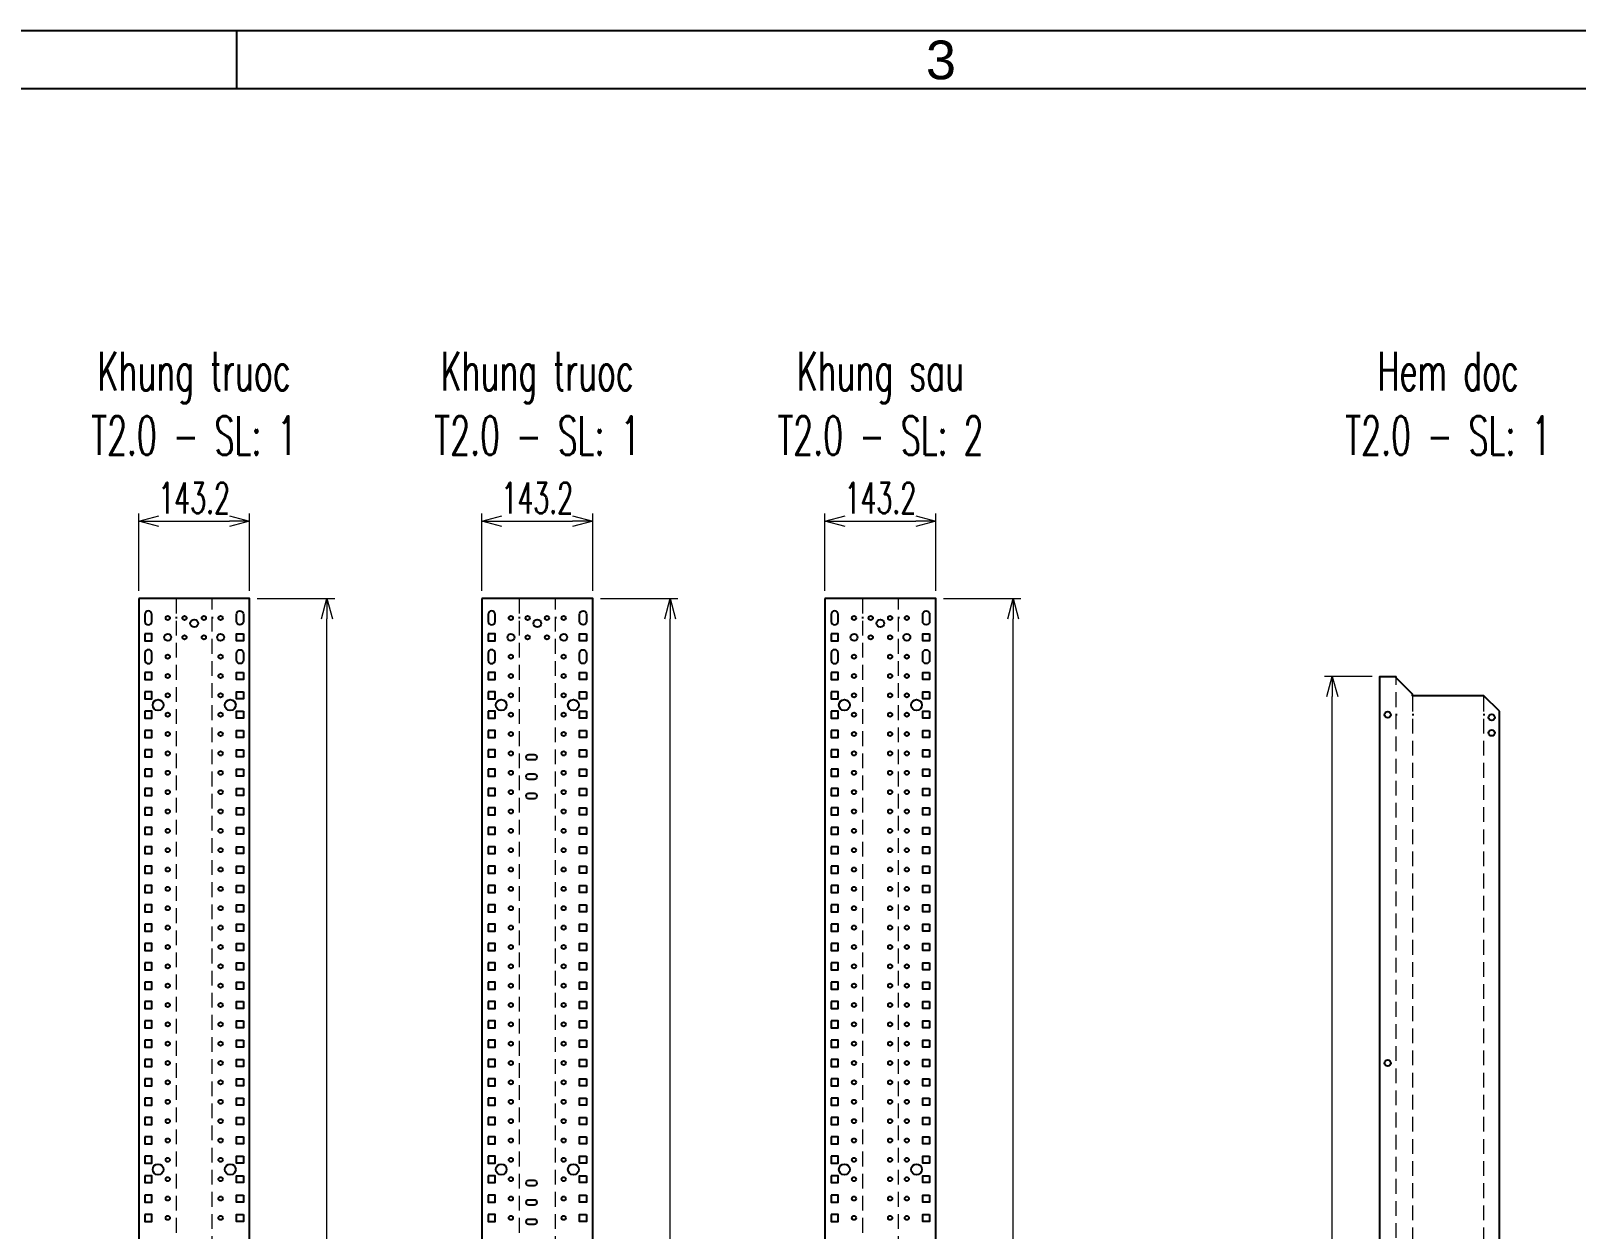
# Model space of a CAD drawing. Header units: millimetres. Extents: x 173893 to 258446, y -176540 to -123824.
# Drawn here: x 211742 to 213738, y -139881 to -138333 of the extents above; entities that cross this region are included whole.
import ezdxf
from ezdxf.enums import TextEntityAlignment as Align

# ---------------------------------------------------------------- set-up
doc = ezdxf.new("R2010")
doc.units = ezdxf.units.MM
doc.header["$LTSCALE"] = 3
doc.linetypes.add('HIDDEN', pattern=[9.525, 6.35, -3.175])
doc.layers.add('@.0.DM. NÉT CHÍNH', color=7, linetype='Continuous', lineweight=25)
doc.layers.add('@.DM. NÉT ĐỨT', color=8, linetype='HIDDEN', lineweight=9)
doc.layers.add('@.DM. KÍCH THƯỚC', color=8, linetype='Continuous', transparency=0.2)
for name, color, linetype in [('@.DM. NÉT CHÍNH', 7, 'Continuous'), ('@.DM. NÉT ĐỤC', 2, 'Continuous'), ('@.TEXT', 7, 'Continuous'), ('@.VISIBLE', 7, 'Continuous')]:
    doc.layers.add(name, color=color, linetype=linetype)
doc.styles.add('Ann_w01', font='romans.shx', dxfattribs={"width": 0.6, "bigfont": 'chineset.shx'})
doc.styles.add('Arial', font='arial.ttf')
doc.dimstyles.new('Dim 01_SC20', dxfattribs={"dimscale": 20, "dimtxt": 2, "dimasz": 1.3, "dimexe": 0.5, "dimexo": 0.5, "dimgap": 0.5, "dimtad": 1, "dimdec": 1, "dimzin": 12, "dimdsep": 46, "dimtxsty": 'Ann_w01', "dimblk": 'OPEN30', "dimcen": 1.5, "dimclrd": 6, "dimclre": 6, "dimclrt": 3, "dimadec": 1, "dimazin": 3, "dimtm": 1e-09, "dimtfac": 1, "dimtdec": 1, "dimtix": 1, "dimtmove": 0, "dimatfit": 3, "dimldrblk": 'OPEN30', "dimfxl": 1, "dimtolj": 1, "dimlwd": 0, "dimlwe": 0, "dimarcsym": 0})

# ---------------------------------------------------------------- blocks, each defined once
blk = doc.blocks.new('_Open30')
at = {"color": 0, "linetype": 'ByBlock', "lineweight": -2}
for p, q in [((-1, 0.268), (0, 0)), ((0, 0), (-1, -0.268)), ((0, 0), (-1, 0))]:
    blk.add_line(p, q, dxfattribs=at)
blk = doc.blocks.new('*D344')
at = {"layer": '@.DM. KÍCH THƯỚC', "color": 6, "lineweight": 0, "transparency": 16777216}
for p, q in [((212477.9, -139066.4), (212577.9, -139066.4)), ((212567.9, -141140.4), (212567.9, -139092.4)), ((212477.9, -141166.4), (212577.9, -141166.4))]:
    blk.add_line(p, q, dxfattribs=at)
at = {"layer": 'Defpoints', "color": 0, "transparency": 16777216}
for p in [(212467.9, -139066.4), (212567.9, -139066.4), (212467.9, -141166.4)]:
    blk.add_point(p, dxfattribs=at)
at = {"layer": '@.DM. KÍCH THƯỚC', "color": 6, "lineweight": 0, "transparency": 16777216, "xscale": 26, "yscale": 26, "zscale": 26}
for p, rotation in [((212567.9, -139066.4), 90), ((212567.9, -141166.4), 270)]:
    blk.add_blockref('_Open30', p, dxfattribs=dict(at, rotation=rotation))
at = {"layer": '@.DM. KÍCH THƯỚC', "color": 3, "transparency": 16777216, "insert": (212537.9, -140116.4), "char_height": 40, "attachment_point": 5, "rotation": 90, "style": 'Ann_w01'}
blk.add_mtext('\\A1;2100', dxfattribs=at)
blk = doc.blocks.new('*D345')
at = {"layer": '@.DM. KÍCH THƯỚC', "color": 6, "lineweight": 0, "transparency": 16777216}
for p, q in [((212324.7, -139056.4), (212324.7, -138956.4)), ((212350.7, -138966.4), (212441.9, -138966.4)), ((212467.9, -139056.4), (212467.9, -138956.4))]:
    blk.add_line(p, q, dxfattribs=at)
at = {"layer": 'Defpoints', "color": 0, "transparency": 16777216}
for p in [(212467.9, -138966.4), (212324.7, -139066.4), (212467.9, -139066.4)]:
    blk.add_point(p, dxfattribs=at)
at = {"layer": '@.DM. KÍCH THƯỚC', "color": 6, "lineweight": 0, "transparency": 16777216, "xscale": 26, "yscale": 26, "zscale": 26, "rotation": 180}
blk.add_blockref('_Open30', (212324.7, -138966.4), dxfattribs=at)
at = {"layer": '@.DM. KÍCH THƯỚC', "color": 6, "lineweight": 0, "transparency": 16777216, "xscale": 26, "yscale": 26, "zscale": 26}
blk.add_blockref('_Open30', (212467.9, -138966.4), dxfattribs=at)
at = {"layer": '@.DM. KÍCH THƯỚC', "color": 3, "transparency": 16777216, "insert": (212396.3, -138936.4), "char_height": 40, "attachment_point": 5, "style": 'Ann_w01'}
blk.add_mtext('\\A1;143.2', dxfattribs=at)
blk = doc.blocks.new('*D348')
at = {"layer": '@.DM. KÍCH THƯỚC', "color": 6, "lineweight": 0, "transparency": 16777216}
for p, q in [((212034.7, -139066.4), (212134.7, -139066.4)), ((212124.7, -141140.4), (212124.7, -139092.4)), ((212034.7, -141166.4), (212134.7, -141166.4))]:
    blk.add_line(p, q, dxfattribs=at)
at = {"layer": 'Defpoints', "color": 0, "transparency": 16777216}
for p in [(212024.7, -139066.4), (212124.7, -139066.4), (212024.7, -141166.4)]:
    blk.add_point(p, dxfattribs=at)
at = {"layer": '@.DM. KÍCH THƯỚC', "color": 6, "lineweight": 0, "transparency": 16777216, "xscale": 26, "yscale": 26, "zscale": 26}
for p, rotation in [((212124.7, -139066.4), 90), ((212124.7, -141166.4), 270)]:
    blk.add_blockref('_Open30', p, dxfattribs=dict(at, rotation=rotation))
at = {"layer": '@.DM. KÍCH THƯỚC', "color": 3, "transparency": 16777216, "insert": (212094.7, -140116.4), "char_height": 40, "attachment_point": 5, "rotation": 90, "style": 'Ann_w01'}
blk.add_mtext('\\A1;2100', dxfattribs=at)
blk = doc.blocks.new('*D349')
at = {"layer": '@.DM. KÍCH THƯỚC', "color": 6, "lineweight": 0, "transparency": 16777216}
for p, q in [((211881.5, -139056.4), (211881.5, -138956.4)), ((211907.5, -138966.4), (211998.7, -138966.4)), ((212024.7, -139056.4), (212024.7, -138956.4))]:
    blk.add_line(p, q, dxfattribs=at)
at = {"layer": 'Defpoints', "color": 0, "transparency": 16777216}
for p in [(212024.7, -138966.4), (211881.5, -139066.4), (212024.7, -139066.4)]:
    blk.add_point(p, dxfattribs=at)
at = {"layer": '@.DM. KÍCH THƯỚC', "color": 6, "lineweight": 0, "transparency": 16777216, "xscale": 26, "yscale": 26, "zscale": 26, "rotation": 180}
blk.add_blockref('_Open30', (211881.5, -138966.4), dxfattribs=at)
at = {"layer": '@.DM. KÍCH THƯỚC', "color": 6, "lineweight": 0, "transparency": 16777216, "xscale": 26, "yscale": 26, "zscale": 26}
blk.add_blockref('_Open30', (212024.7, -138966.4), dxfattribs=at)
at = {"layer": '@.DM. KÍCH THƯỚC', "color": 3, "transparency": 16777216, "insert": (211953.1, -138936.4), "char_height": 40, "attachment_point": 5, "style": 'Ann_w01'}
blk.add_mtext('\\A1;143.2', dxfattribs=at)
blk = doc.blocks.new('*D352')
at = {"layer": '@.DM. KÍCH THƯỚC', "color": 6, "lineweight": 0, "transparency": 16777216}
for p, q in [((212767.9, -139056.4), (212767.9, -138956.4)), ((212793.9, -138966.4), (212885.1, -138966.4)), ((212911.1, -139056.4), (212911.1, -138956.4))]:
    blk.add_line(p, q, dxfattribs=at)
at = {"layer": 'Defpoints', "color": 0, "transparency": 16777216}
for p in [(212911.1, -138966.4), (212767.9, -139066.4), (212911.1, -139066.4)]:
    blk.add_point(p, dxfattribs=at)
at = {"layer": '@.DM. KÍCH THƯỚC', "color": 6, "lineweight": 0, "transparency": 16777216, "xscale": 26, "yscale": 26, "zscale": 26, "rotation": 180}
blk.add_blockref('_Open30', (212767.9, -138966.4), dxfattribs=at)
at = {"layer": '@.DM. KÍCH THƯỚC', "color": 6, "lineweight": 0, "transparency": 16777216, "xscale": 26, "yscale": 26, "zscale": 26}
blk.add_blockref('_Open30', (212911.1, -138966.4), dxfattribs=at)
at = {"layer": '@.DM. KÍCH THƯỚC', "color": 3, "transparency": 16777216, "insert": (212839.5, -138936.4), "char_height": 40, "attachment_point": 5, "style": 'Ann_w01'}
blk.add_mtext('\\A1;143.2', dxfattribs=at)
blk = doc.blocks.new('*D355')
at = {"layer": '@.DM. KÍCH THƯỚC', "color": 6, "lineweight": 0, "transparency": 16777216}
for p, q in [((212921.1, -139066.4), (213021.1, -139066.4)), ((213011.1, -141140.4), (213011.1, -139092.4)), ((212921.1, -141166.4), (213021.1, -141166.4))]:
    blk.add_line(p, q, dxfattribs=at)
at = {"layer": 'Defpoints', "color": 0, "transparency": 16777216}
for p in [(212911.1, -139066.4), (213011.1, -139066.4), (212911.1, -141166.4)]:
    blk.add_point(p, dxfattribs=at)
at = {"layer": '@.DM. KÍCH THƯỚC', "color": 6, "lineweight": 0, "transparency": 16777216, "xscale": 26, "yscale": 26, "zscale": 26}
for p, rotation in [((213011.1, -139066.4), 90), ((213011.1, -141166.4), 270)]:
    blk.add_blockref('_Open30', p, dxfattribs=dict(at, rotation=rotation))
at = {"layer": '@.DM. KÍCH THƯỚC', "color": 3, "transparency": 16777216, "insert": (212981.1, -140116.4), "char_height": 40, "attachment_point": 5, "rotation": 90, "style": 'Ann_w01'}
blk.add_mtext('\\A1;2100', dxfattribs=at)
blk = doc.blocks.new('*D365')
at = {"layer": '@.DM. KÍCH THƯỚC', "color": 6, "lineweight": 0, "transparency": 16777216}
for p, q in [((213474.8, -139166.9), (213413.2, -139166.9)), ((213423.2, -141039.9), (213423.2, -139192.9)), ((213474.8, -141065.9), (213413.2, -141065.9))]:
    blk.add_line(p, q, dxfattribs=at)
at = {"layer": 'Defpoints', "color": 0, "transparency": 16777216}
for p in [(213423.2, -139166.9), (213484.8, -139166.9), (213484.8, -141065.9)]:
    blk.add_point(p, dxfattribs=at)
at = {"layer": '@.DM. KÍCH THƯỚC', "color": 6, "lineweight": 0, "transparency": 16777216, "xscale": 26, "yscale": 26, "zscale": 26}
for p, rotation in [((213423.2, -139166.9), 90), ((213423.2, -141065.9), 270)]:
    blk.add_blockref('_Open30', p, dxfattribs=dict(at, rotation=rotation))
at = {"layer": '@.DM. KÍCH THƯỚC', "color": 3, "transparency": 16777216, "insert": (213393.2, -140116.4), "char_height": 40, "attachment_point": 5, "rotation": 90, "style": 'Ann_w01'}
blk.add_mtext('\\A1;1899', dxfattribs=at)
blk = doc.blocks.new('KHUNG BAN VE (Made by Tung)')
at = {"layer": '@.VISIBLE', "color": 8}
blk.add_line((148.5, 207), (148.5, 210), dxfattribs=at)
for points in [[(0, 0), (297, 0), (297, 210), (0, 210)], [(3, 3), (294, 3), (294, 207), (3, 207)]]:
    blk.add_lwpolyline(points, close=True, dxfattribs=at)
at = {"layer": '@.TEXT', "color": 1, "style": 'Arial'}
blk.add_text('3', height=2, dxfattribs=at).set_placement((184.875, 208.5), align=Align.MIDDLE_CENTER)
for tag, height, p in [('DESIGNER_NAME', 2, (38, 15.5)), ('PROJECT_CODE', 2, (258.5, 15.5)), ('SCALE', 2, (289, 15.5)), ('APPROVED_NAME', 2, (38, 10.5)), ('CUSTOMER_NAME', 2, (258.5, 10.5)), ('PAGE', 2, (289, 10.5)), ('DRAWING_NAME', 4, (173, 8)), ('TOTAL', 2, (289, 5.5))]:
    blk.add_attdef(tag, text='', height=height, dxfattribs=at).set_placement(p, align=Align.MIDDLE_CENTER)

msp = doc.modelspace()

# ---------------------------------------------------------------- linework, layer by layer
at = {"layer": '@.DM. NÉT CHÍNH', "color": 1}
for p, q in [((211929.84, -139090.12), (211929.84, -139092.12)), ((211976.44, -139090.12), (211976.44, -139092.12)), ((212373.04, -139090.12), (212373.04, -139092.12)), ((212419.64, -139090.12), (212419.64, -139092.12)), ((212816.24, -139090.12), (212816.24, -139092.12)), ((212862.84, -139090.12), (212862.84, -139092.12)), ((213505.59, -139215.38), (213505.59, -139217.38)), ((213527.19, -139215.38), (213527.19, -139217.38)), ((213618.79, -139215.38), (213618.79, -139217.38))]:
    msp.add_line(p, q, dxfattribs=at)
at = {"layer": '@.DM. NÉT CHÍNH'}
for points in [[(211881.54, -139066.4), (211881.54, -141166.4), (212024.74, -141166.4), (212024.74, -139066.4)], [(212324.74, -139066.4), (212324.74, -141166.4), (212467.94, -141166.4), (212467.94, -139066.4)], [(212767.94, -139066.4), (212767.94, -141166.4), (212911.14, -141166.4), (212911.14, -139066.4)]]:
    msp.add_lwpolyline(points, close=True, dxfattribs=at)
at = {"layer": '@.DM. NÉT CHÍNH', "color": 2}
for points in [[(211898.54, -139095.9), (211898.54, -139086.9, 1), (211889.54, -139086.9), (211889.54, -139095.9, 1)], [(212007.74, -139095.9), (212007.74, -139086.9, -1), (212016.74, -139086.9), (212016.74, -139095.9, -1)], [(212341.74, -139095.9), (212341.74, -139086.9, 1), (212332.74, -139086.9), (212332.74, -139095.9, 1)], [(212450.94, -139095.9), (212450.94, -139086.9, -1), (212459.94, -139086.9), (212459.94, -139095.9, -1)], [(212784.94, -139095.9), (212784.94, -139086.9, 1), (212775.94, -139086.9), (212775.94, -139095.9, 1)], [(212894.14, -139095.9), (212894.14, -139086.9, -1), (212903.14, -139086.9), (212903.14, -139095.9, -1)], [(211898.54, -139145.9), (211898.54, -139136.9, 1), (211889.54, -139136.9), (211889.54, -139145.9, 1)], [(212007.74, -139145.9), (212007.74, -139136.9, -1), (212016.74, -139136.9), (212016.74, -139145.9, -1)], [(212341.74, -139145.9), (212341.74, -139136.9, 1), (212332.74, -139136.9), (212332.74, -139145.9, 1)], [(212450.94, -139145.9), (212450.94, -139136.9, -1), (212459.94, -139136.9), (212459.94, -139145.9, -1)], [(212784.94, -139145.9), (212784.94, -139136.9, 1), (212775.94, -139136.9), (212775.94, -139145.9, 1)], [(212894.14, -139145.9), (212894.14, -139136.9, -1), (212903.14, -139136.9), (212903.14, -139145.9, -1)]]:
    msp.add_lwpolyline(points, format="xyb", close=True, dxfattribs=at)
for points in [[(211889.54, -139111.9), (211889.54, -139120.9), (211898.54, -139120.9), (211898.54, -139111.9)], [(212016.74, -139111.9), (212016.74, -139120.9), (212007.74, -139120.9), (212007.74, -139111.9)], [(212332.74, -139111.9), (212332.74, -139120.9), (212341.74, -139120.9), (212341.74, -139111.9)], [(212459.94, -139111.9), (212459.94, -139120.9), (212450.94, -139120.9), (212450.94, -139111.9)], [(212775.94, -139111.9), (212775.94, -139120.9), (212784.94, -139120.9), (212784.94, -139111.9)], [(212903.14, -139111.9), (212903.14, -139120.9), (212894.14, -139120.9), (212894.14, -139111.9)], [(211889.54, -139161.9), (211889.54, -139170.9), (211898.54, -139170.9), (211898.54, -139161.9)], [(212016.74, -139161.9), (212016.74, -139170.9), (212007.74, -139170.9), (212007.74, -139161.9)], [(212332.74, -139161.9), (212332.74, -139170.9), (212341.74, -139170.9), (212341.74, -139161.9)], [(212459.94, -139161.9), (212459.94, -139170.9), (212450.94, -139170.9), (212450.94, -139161.9)], [(212775.94, -139161.9), (212775.94, -139170.9), (212784.94, -139170.9), (212784.94, -139161.9)], [(212903.14, -139161.9), (212903.14, -139170.9), (212894.14, -139170.9), (212894.14, -139161.9)], [(211889.54, -139186.9), (211889.54, -139195.9), (211898.54, -139195.9), (211898.54, -139186.9)], [(212016.74, -139186.9), (212016.74, -139195.9), (212007.74, -139195.9), (212007.74, -139186.9)], [(212332.74, -139186.9), (212332.74, -139195.9), (212341.74, -139195.9), (212341.74, -139186.9)], [(212459.94, -139186.9), (212459.94, -139195.9), (212450.94, -139195.9), (212450.94, -139186.9)], [(212775.94, -139186.9), (212775.94, -139195.9), (212784.94, -139195.9), (212784.94, -139186.9)], [(212903.14, -139186.9), (212903.14, -139195.9), (212894.14, -139195.9), (212894.14, -139186.9)], [(211889.54, -139211.9), (211889.54, -139220.9), (211898.54, -139220.9), (211898.54, -139211.9)], [(212016.74, -139211.9), (212016.74, -139220.9), (212007.74, -139220.9), (212007.74, -139211.9)], [(212332.74, -139211.9), (212332.74, -139220.9), (212341.74, -139220.9), (212341.74, -139211.9)], [(212459.94, -139211.9), (212459.94, -139220.9), (212450.94, -139220.9), (212450.94, -139211.9)], [(212775.94, -139211.9), (212775.94, -139220.9), (212784.94, -139220.9), (212784.94, -139211.9)], [(212903.14, -139211.9), (212903.14, -139220.9), (212894.14, -139220.9), (212894.14, -139211.9)], [(211889.54, -139236.9), (211889.54, -139245.9), (211898.54, -139245.9), (211898.54, -139236.9)], [(212016.74, -139236.9), (212016.74, -139245.9), (212007.74, -139245.9), (212007.74, -139236.9)], [(212332.74, -139236.9), (212332.74, -139245.9), (212341.74, -139245.9), (212341.74, -139236.9)], [(212459.94, -139236.9), (212459.94, -139245.9), (212450.94, -139245.9), (212450.94, -139236.9)], [(212775.94, -139236.9), (212775.94, -139245.9), (212784.94, -139245.9), (212784.94, -139236.9)], [(212903.14, -139236.9), (212903.14, -139245.9), (212894.14, -139245.9), (212894.14, -139236.9)], [(211889.54, -139261.9), (211889.54, -139270.9), (211898.54, -139270.9), (211898.54, -139261.9)], [(212016.74, -139261.9), (212016.74, -139270.9), (212007.74, -139270.9), (212007.74, -139261.9)], [(212332.74, -139261.9), (212332.74, -139270.9), (212341.74, -139270.9), (212341.74, -139261.9)], [(212459.94, -139261.9), (212459.94, -139270.9), (212450.94, -139270.9), (212450.94, -139261.9)], [(212775.94, -139261.9), (212775.94, -139270.9), (212784.94, -139270.9), (212784.94, -139261.9)], [(212903.14, -139261.9), (212903.14, -139270.9), (212894.14, -139270.9), (212894.14, -139261.9)], [(211889.54, -139286.9), (211889.54, -139295.9), (211898.54, -139295.9), (211898.54, -139286.9)], [(212016.74, -139286.9), (212016.74, -139295.9), (212007.74, -139295.9), (212007.74, -139286.9)], [(212332.74, -139286.9), (212332.74, -139295.9), (212341.74, -139295.9), (212341.74, -139286.9)], [(212459.94, -139286.9), (212459.94, -139295.9), (212450.94, -139295.9), (212450.94, -139286.9)], [(212775.94, -139286.9), (212775.94, -139295.9), (212784.94, -139295.9), (212784.94, -139286.9)], [(212903.14, -139286.9), (212903.14, -139295.9), (212894.14, -139295.9), (212894.14, -139286.9)], [(211889.54, -139311.9), (211889.54, -139320.9), (211898.54, -139320.9), (211898.54, -139311.9)], [(212016.74, -139311.9), (212016.74, -139320.9), (212007.74, -139320.9), (212007.74, -139311.9)], [(212332.74, -139311.9), (212332.74, -139320.9), (212341.74, -139320.9), (212341.74, -139311.9)], [(212459.94, -139311.9), (212459.94, -139320.9), (212450.94, -139320.9), (212450.94, -139311.9)], [(212775.94, -139311.9), (212775.94, -139320.9), (212784.94, -139320.9), (212784.94, -139311.9)], [(212903.14, -139311.9), (212903.14, -139320.9), (212894.14, -139320.9), (212894.14, -139311.9)], [(211889.54, -139336.9), (211889.54, -139345.9), (211898.54, -139345.9), (211898.54, -139336.9)], [(212016.74, -139336.9), (212016.74, -139345.9), (212007.74, -139345.9), (212007.74, -139336.9)], [(212332.74, -139336.9), (212332.74, -139345.9), (212341.74, -139345.9), (212341.74, -139336.9)], [(212459.94, -139336.9), (212459.94, -139345.9), (212450.94, -139345.9), (212450.94, -139336.9)], [(212775.94, -139336.9), (212775.94, -139345.9), (212784.94, -139345.9), (212784.94, -139336.9)], [(212903.14, -139336.9), (212903.14, -139345.9), (212894.14, -139345.9), (212894.14, -139336.9)], [(211889.54, -139361.9), (211889.54, -139370.9), (211898.54, -139370.9), (211898.54, -139361.9)], [(212016.74, -139361.9), (212016.74, -139370.9), (212007.74, -139370.9), (212007.74, -139361.9)], [(212332.74, -139361.9), (212332.74, -139370.9), (212341.74, -139370.9), (212341.74, -139361.9)], [(212459.94, -139361.9), (212459.94, -139370.9), (212450.94, -139370.9), (212450.94, -139361.9)], [(212775.94, -139361.9), (212775.94, -139370.9), (212784.94, -139370.9), (212784.94, -139361.9)], [(212903.14, -139361.9), (212903.14, -139370.9), (212894.14, -139370.9), (212894.14, -139361.9)], [(211889.54, -139386.9), (211889.54, -139395.9), (211898.54, -139395.9), (211898.54, -139386.9)], [(212016.74, -139386.9), (212016.74, -139395.9), (212007.74, -139395.9), (212007.74, -139386.9)], [(212332.74, -139386.9), (212332.74, -139395.9), (212341.74, -139395.9), (212341.74, -139386.9)], [(212459.94, -139386.9), (212459.94, -139395.9), (212450.94, -139395.9), (212450.94, -139386.9)], [(212775.94, -139386.9), (212775.94, -139395.9), (212784.94, -139395.9), (212784.94, -139386.9)], [(212903.14, -139386.9), (212903.14, -139395.9), (212894.14, -139395.9), (212894.14, -139386.9)], [(211889.54, -139411.9), (211889.54, -139420.9), (211898.54, -139420.9), (211898.54, -139411.9)], [(212016.74, -139411.9), (212016.74, -139420.9), (212007.74, -139420.9), (212007.74, -139411.9)], [(212332.74, -139411.9), (212332.74, -139420.9), (212341.74, -139420.9), (212341.74, -139411.9)], [(212459.94, -139411.9), (212459.94, -139420.9), (212450.94, -139420.9), (212450.94, -139411.9)], [(212775.94, -139411.9), (212775.94, -139420.9), (212784.94, -139420.9), (212784.94, -139411.9)], [(212903.14, -139411.9), (212903.14, -139420.9), (212894.14, -139420.9), (212894.14, -139411.9)], [(211889.54, -139436.9), (211889.54, -139445.9), (211898.54, -139445.9), (211898.54, -139436.9)], [(212016.74, -139436.9), (212016.74, -139445.9), (212007.74, -139445.9), (212007.74, -139436.9)], [(212332.74, -139436.9), (212332.74, -139445.9), (212341.74, -139445.9), (212341.74, -139436.9)], [(212459.94, -139436.9), (212459.94, -139445.9), (212450.94, -139445.9), (212450.94, -139436.9)], [(212775.94, -139436.9), (212775.94, -139445.9), (212784.94, -139445.9), (212784.94, -139436.9)], [(212903.14, -139436.9), (212903.14, -139445.9), (212894.14, -139445.9), (212894.14, -139436.9)], [(211889.54, -139461.9), (211889.54, -139470.9), (211898.54, -139470.9), (211898.54, -139461.9)], [(212016.74, -139461.9), (212016.74, -139470.9), (212007.74, -139470.9), (212007.74, -139461.9)], [(212332.74, -139461.9), (212332.74, -139470.9), (212341.74, -139470.9), (212341.74, -139461.9)], [(212459.94, -139461.9), (212459.94, -139470.9), (212450.94, -139470.9), (212450.94, -139461.9)], [(212775.94, -139461.9), (212775.94, -139470.9), (212784.94, -139470.9), (212784.94, -139461.9)], [(212903.14, -139461.9), (212903.14, -139470.9), (212894.14, -139470.9), (212894.14, -139461.9)], [(211889.54, -139486.9), (211889.54, -139495.9), (211898.54, -139495.9), (211898.54, -139486.9)], [(212016.74, -139486.9), (212016.74, -139495.9), (212007.74, -139495.9), (212007.74, -139486.9)], [(212332.74, -139486.9), (212332.74, -139495.9), (212341.74, -139495.9), (212341.74, -139486.9)], [(212459.94, -139486.9), (212459.94, -139495.9), (212450.94, -139495.9), (212450.94, -139486.9)], [(212775.94, -139486.9), (212775.94, -139495.9), (212784.94, -139495.9), (212784.94, -139486.9)], [(212903.14, -139486.9), (212903.14, -139495.9), (212894.14, -139495.9), (212894.14, -139486.9)], [(211889.54, -139511.9), (211889.54, -139520.9), (211898.54, -139520.9), (211898.54, -139511.9)], [(212016.74, -139511.9), (212016.74, -139520.9), (212007.74, -139520.9), (212007.74, -139511.9)], [(212332.74, -139511.9), (212332.74, -139520.9), (212341.74, -139520.9), (212341.74, -139511.9)], [(212459.94, -139511.9), (212459.94, -139520.9), (212450.94, -139520.9), (212450.94, -139511.9)], [(212775.94, -139511.9), (212775.94, -139520.9), (212784.94, -139520.9), (212784.94, -139511.9)], [(212903.14, -139511.9), (212903.14, -139520.9), (212894.14, -139520.9), (212894.14, -139511.9)], [(211889.54, -139536.9), (211889.54, -139545.9), (211898.54, -139545.9), (211898.54, -139536.9)], [(212016.74, -139536.9), (212016.74, -139545.9), (212007.74, -139545.9), (212007.74, -139536.9)], [(212332.74, -139536.9), (212332.74, -139545.9), (212341.74, -139545.9), (212341.74, -139536.9)], [(212459.94, -139536.9), (212459.94, -139545.9), (212450.94, -139545.9), (212450.94, -139536.9)], [(212775.94, -139536.9), (212775.94, -139545.9), (212784.94, -139545.9), (212784.94, -139536.9)], [(212903.14, -139536.9), (212903.14, -139545.9), (212894.14, -139545.9), (212894.14, -139536.9)], [(211889.54, -139561.9), (211889.54, -139570.9), (211898.54, -139570.9), (211898.54, -139561.9)], [(212016.74, -139561.9), (212016.74, -139570.9), (212007.74, -139570.9), (212007.74, -139561.9)], [(212332.74, -139561.9), (212332.74, -139570.9), (212341.74, -139570.9), (212341.74, -139561.9)], [(212459.94, -139561.9), (212459.94, -139570.9), (212450.94, -139570.9), (212450.94, -139561.9)], [(212775.94, -139561.9), (212775.94, -139570.9), (212784.94, -139570.9), (212784.94, -139561.9)], [(212903.14, -139561.9), (212903.14, -139570.9), (212894.14, -139570.9), (212894.14, -139561.9)], [(211889.54, -139586.9), (211889.54, -139595.9), (211898.54, -139595.9), (211898.54, -139586.9)], [(212016.74, -139586.9), (212016.74, -139595.9), (212007.74, -139595.9), (212007.74, -139586.9)], [(212332.74, -139586.9), (212332.74, -139595.9), (212341.74, -139595.9), (212341.74, -139586.9)], [(212459.94, -139586.9), (212459.94, -139595.9), (212450.94, -139595.9), (212450.94, -139586.9)], [(212775.94, -139586.9), (212775.94, -139595.9), (212784.94, -139595.9), (212784.94, -139586.9)], [(212903.14, -139586.9), (212903.14, -139595.9), (212894.14, -139595.9), (212894.14, -139586.9)], [(211889.54, -139611.9), (211889.54, -139620.9), (211898.54, -139620.9), (211898.54, -139611.9)], [(212016.74, -139611.9), (212016.74, -139620.9), (212007.74, -139620.9), (212007.74, -139611.9)], [(212332.74, -139611.9), (212332.74, -139620.9), (212341.74, -139620.9), (212341.74, -139611.9)], [(212459.94, -139611.9), (212459.94, -139620.9), (212450.94, -139620.9), (212450.94, -139611.9)], [(212775.94, -139611.9), (212775.94, -139620.9), (212784.94, -139620.9), (212784.94, -139611.9)], [(212903.14, -139611.9), (212903.14, -139620.9), (212894.14, -139620.9), (212894.14, -139611.9)], [(211889.54, -139636.9), (211889.54, -139645.9), (211898.54, -139645.9), (211898.54, -139636.9)], [(212016.74, -139636.9), (212016.74, -139645.9), (212007.74, -139645.9), (212007.74, -139636.9)], [(212332.74, -139636.9), (212332.74, -139645.9), (212341.74, -139645.9), (212341.74, -139636.9)], [(212459.94, -139636.9), (212459.94, -139645.9), (212450.94, -139645.9), (212450.94, -139636.9)], [(212775.94, -139636.9), (212775.94, -139645.9), (212784.94, -139645.9), (212784.94, -139636.9)], [(212903.14, -139636.9), (212903.14, -139645.9), (212894.14, -139645.9), (212894.14, -139636.9)], [(211889.54, -139661.9), (211889.54, -139670.9), (211898.54, -139670.9), (211898.54, -139661.9)], [(212016.74, -139661.9), (212016.74, -139670.9), (212007.74, -139670.9), (212007.74, -139661.9)], [(212332.74, -139661.9), (212332.74, -139670.9), (212341.74, -139670.9), (212341.74, -139661.9)], [(212459.94, -139661.9), (212459.94, -139670.9), (212450.94, -139670.9), (212450.94, -139661.9)], [(212775.94, -139661.9), (212775.94, -139670.9), (212784.94, -139670.9), (212784.94, -139661.9)], [(212903.14, -139661.9), (212903.14, -139670.9), (212894.14, -139670.9), (212894.14, -139661.9)], [(211889.54, -139686.9), (211889.54, -139695.9), (211898.54, -139695.9), (211898.54, -139686.9)], [(212016.74, -139686.9), (212016.74, -139695.9), (212007.74, -139695.9), (212007.74, -139686.9)], [(212332.74, -139686.9), (212332.74, -139695.9), (212341.74, -139695.9), (212341.74, -139686.9)], [(212459.94, -139686.9), (212459.94, -139695.9), (212450.94, -139695.9), (212450.94, -139686.9)], [(212775.94, -139686.9), (212775.94, -139695.9), (212784.94, -139695.9), (212784.94, -139686.9)], [(212903.14, -139686.9), (212903.14, -139695.9), (212894.14, -139695.9), (212894.14, -139686.9)], [(211889.54, -139711.9), (211889.54, -139720.9), (211898.54, -139720.9), (211898.54, -139711.9)], [(212016.74, -139711.9), (212016.74, -139720.9), (212007.74, -139720.9), (212007.74, -139711.9)], [(212332.74, -139711.9), (212332.74, -139720.9), (212341.74, -139720.9), (212341.74, -139711.9)], [(212459.94, -139711.9), (212459.94, -139720.9), (212450.94, -139720.9), (212450.94, -139711.9)], [(212775.94, -139711.9), (212775.94, -139720.9), (212784.94, -139720.9), (212784.94, -139711.9)], [(212903.14, -139711.9), (212903.14, -139720.9), (212894.14, -139720.9), (212894.14, -139711.9)], [(211889.54, -139736.9), (211889.54, -139745.9), (211898.54, -139745.9), (211898.54, -139736.9)], [(212016.74, -139736.9), (212016.74, -139745.9), (212007.74, -139745.9), (212007.74, -139736.9)], [(212332.74, -139736.9), (212332.74, -139745.9), (212341.74, -139745.9), (212341.74, -139736.9)], [(212459.94, -139736.9), (212459.94, -139745.9), (212450.94, -139745.9), (212450.94, -139736.9)], [(212775.94, -139736.9), (212775.94, -139745.9), (212784.94, -139745.9), (212784.94, -139736.9)], [(212903.14, -139736.9), (212903.14, -139745.9), (212894.14, -139745.9), (212894.14, -139736.9)], [(211889.54, -139761.9), (211889.54, -139770.9), (211898.54, -139770.9), (211898.54, -139761.9)], [(212016.74, -139761.9), (212016.74, -139770.9), (212007.74, -139770.9), (212007.74, -139761.9)], [(212332.74, -139761.9), (212332.74, -139770.9), (212341.74, -139770.9), (212341.74, -139761.9)], [(212459.94, -139761.9), (212459.94, -139770.9), (212450.94, -139770.9), (212450.94, -139761.9)], [(212775.94, -139761.9), (212775.94, -139770.9), (212784.94, -139770.9), (212784.94, -139761.9)], [(212903.14, -139761.9), (212903.14, -139770.9), (212894.14, -139770.9), (212894.14, -139761.9)], [(211889.54, -139786.9), (211889.54, -139795.9), (211898.54, -139795.9), (211898.54, -139786.9)], [(212016.74, -139786.9), (212016.74, -139795.9), (212007.74, -139795.9), (212007.74, -139786.9)], [(212332.74, -139786.9), (212332.74, -139795.9), (212341.74, -139795.9), (212341.74, -139786.9)], [(212459.94, -139786.9), (212459.94, -139795.9), (212450.94, -139795.9), (212450.94, -139786.9)], [(212775.94, -139786.9), (212775.94, -139795.9), (212784.94, -139795.9), (212784.94, -139786.9)], [(212903.14, -139786.9), (212903.14, -139795.9), (212894.14, -139795.9), (212894.14, -139786.9)], [(211889.54, -139811.9), (211889.54, -139820.9), (211898.54, -139820.9), (211898.54, -139811.9)], [(212016.74, -139811.9), (212016.74, -139820.9), (212007.74, -139820.9), (212007.74, -139811.9)], [(212332.74, -139811.9), (212332.74, -139820.9), (212341.74, -139820.9), (212341.74, -139811.9)], [(212459.94, -139811.9), (212459.94, -139820.9), (212450.94, -139820.9), (212450.94, -139811.9)], [(212775.94, -139811.9), (212775.94, -139820.9), (212784.94, -139820.9), (212784.94, -139811.9)], [(212903.14, -139811.9), (212903.14, -139820.9), (212894.14, -139820.9), (212894.14, -139811.9)], [(211889.54, -139836.9), (211889.54, -139845.9), (211898.54, -139845.9), (211898.54, -139836.9)], [(212016.74, -139836.9), (212016.74, -139845.9), (212007.74, -139845.9), (212007.74, -139836.9)], [(212332.74, -139836.9), (212332.74, -139845.9), (212341.74, -139845.9), (212341.74, -139836.9)], [(212459.94, -139836.9), (212459.94, -139845.9), (212450.94, -139845.9), (212450.94, -139836.9)], [(212775.94, -139836.9), (212775.94, -139845.9), (212784.94, -139845.9), (212784.94, -139836.9)], [(212903.14, -139836.9), (212903.14, -139845.9), (212894.14, -139845.9), (212894.14, -139836.9)], [(211889.54, -139861.9), (211889.54, -139870.9), (211898.54, -139870.9), (211898.54, -139861.9)], [(212016.74, -139861.9), (212016.74, -139870.9), (212007.74, -139870.9), (212007.74, -139861.9)], [(212332.74, -139861.9), (212332.74, -139870.9), (212341.74, -139870.9), (212341.74, -139861.9)], [(212459.94, -139861.9), (212459.94, -139870.9), (212450.94, -139870.9), (212450.94, -139861.9)], [(212775.94, -139861.9), (212775.94, -139870.9), (212784.94, -139870.9), (212784.94, -139861.9)], [(212903.14, -139861.9), (212903.14, -139870.9), (212894.14, -139870.9), (212894.14, -139861.9)]]:
    msp.add_lwpolyline(points, close=True, dxfattribs=at)
at = {"layer": '@.DM. NÉT CHÍNH'}
for points in [[(213505.89, -141065.9), (213484.79, -141065.9), (213484.79, -139166.9), (213505.89, -139166.9)], [(213639.09, -139211.9), (213619.09, -139191.9), (213526.89, -139191.9), (213526.89, -139189.9), (213505.89, -139168.9), (213505.89, -139166.9)], [(213639.09, -141020.9), (213639.09, -139211.9)]]:
    msp.add_lwpolyline(points, dxfattribs=at)
at = {"layer": '@.DM. NÉT CHÍNH', "color": 2}
for centre, radius in [((211919.04, -139091.4), 2.7), ((211940.64, -139091.4), 2.7), ((211965.64, -139091.4), 2.7), ((211987.24, -139091.4), 2.7), ((212362.24, -139091.4), 2.7), ((212383.84, -139091.4), 2.7), ((212408.84, -139091.4), 2.7), ((212430.44, -139091.4), 2.7), ((212805.44, -139091.4), 2.7), ((212827.04, -139091.4), 2.7), ((212852.04, -139091.4), 2.7), ((212873.64, -139091.4), 2.7), ((211953.14, -139098.4), 5), ((212396.34, -139098.4), 5), ((212839.54, -139098.4), 5), ((211919.04, -139116.4), 4.5), ((211940.64, -139116.4), 2.7), ((211965.64, -139116.4), 2.7), ((211987.24, -139116.4), 4.5), ((212362.24, -139116.4), 4.5), ((212383.84, -139116.4), 2.7), ((212408.84, -139116.4), 2.7), ((212430.44, -139116.4), 4.5), ((212805.44, -139116.4), 4.5), ((212827.04, -139116.4), 2.7), ((212852.04, -139116.4), 2.7), ((212873.64, -139116.4), 4.5), ((211919.04, -139141.4), 2.7), ((211987.24, -139141.4), 2.7), ((212362.24, -139141.4), 2.7), ((212430.44, -139141.4), 2.7), ((212805.44, -139141.4), 2.7), ((212852.04, -139141.4), 2.7), ((212873.64, -139141.4), 2.7), ((211919.04, -139166.4), 2.7), ((211987.24, -139166.4), 2.7), ((212362.24, -139166.4), 2.7), ((212430.44, -139166.4), 2.7), ((212805.44, -139166.4), 2.7), ((212852.04, -139166.4), 2.7), ((212873.64, -139166.4), 2.7), ((211919.04, -139191.4), 2.7), ((211987.24, -139191.4), 2.7), ((212362.24, -139191.4), 2.7), ((212430.44, -139191.4), 2.7), ((212805.44, -139191.4), 2.7), ((212852.04, -139191.4), 2.7), ((212873.64, -139191.4), 2.7), ((211919.04, -139216.4), 2.7), ((211987.24, -139216.4), 2.7), ((212362.24, -139216.4), 2.7), ((212430.44, -139216.4), 2.7), ((212805.44, -139216.4), 2.7), ((212852.04, -139216.4), 2.7), ((212873.64, -139216.4), 2.7), ((213494.79, -139216.4), 4), ((213629.09, -139219.9), 4), ((211919.04, -139241.4), 2.7), ((211987.24, -139241.4), 2.7), ((212362.24, -139241.4), 2.7), ((212430.44, -139241.4), 2.7), ((212805.44, -139241.4), 2.7), ((212852.04, -139241.4), 2.7), ((212873.64, -139241.4), 2.7), ((213629.09, -139239.9), 4), ((211919.04, -139266.4), 2.7), ((211987.24, -139266.4), 2.7), ((212362.24, -139266.4), 2.7), ((212430.44, -139266.4), 2.7), ((212805.44, -139266.4), 2.7), ((212852.04, -139266.4), 2.7), ((212873.64, -139266.4), 2.7), ((211919.04, -139291.4), 2.7), ((211987.24, -139291.4), 2.7), ((212362.24, -139291.4), 2.7), ((212430.44, -139291.4), 2.7), ((212805.44, -139291.4), 2.7), ((212852.04, -139291.4), 2.7), ((212873.64, -139291.4), 2.7), ((211919.04, -139316.4), 2.7), ((211987.24, -139316.4), 2.7), ((212362.24, -139316.4), 2.7), ((212430.44, -139316.4), 2.7), ((212805.44, -139316.4), 2.7), ((212852.04, -139316.4), 2.7), ((212873.64, -139316.4), 2.7), ((211919.04, -139341.4), 2.7), ((211987.24, -139341.4), 2.7), ((212362.24, -139341.4), 2.7), ((212430.44, -139341.4), 2.7), ((212805.44, -139341.4), 2.7), ((212852.04, -139341.4), 2.7), ((212873.64, -139341.4), 2.7), ((211919.04, -139366.4), 2.7), ((211987.24, -139366.4), 2.7), ((212362.24, -139366.4), 2.7), ((212430.44, -139366.4), 2.7), ((212805.44, -139366.4), 2.7), ((212852.04, -139366.4), 2.7), ((212873.64, -139366.4), 2.7), ((211919.04, -139391.4), 2.7), ((211987.24, -139391.4), 2.7), ((212362.24, -139391.4), 2.7), ((212430.44, -139391.4), 2.7), ((212805.44, -139391.4), 2.7), ((212852.04, -139391.4), 2.7), ((212873.64, -139391.4), 2.7), ((211919.04, -139416.4), 2.7), ((211987.24, -139416.4), 2.7), ((212362.24, -139416.4), 2.7), ((212430.44, -139416.4), 2.7), ((212805.44, -139416.4), 2.7), ((212852.04, -139416.4), 2.7), ((212873.64, -139416.4), 2.7), ((211919.04, -139441.4), 2.7), ((211987.24, -139441.4), 2.7), ((212362.24, -139441.4), 2.7), ((212430.44, -139441.4), 2.7), ((212805.44, -139441.4), 2.7), ((212852.04, -139441.4), 2.7), ((212873.64, -139441.4), 2.7), ((211919.04, -139466.4), 2.7), ((211987.24, -139466.4), 2.7), ((212362.24, -139466.4), 2.7), ((212430.44, -139466.4), 2.7), ((212805.44, -139466.4), 2.7), ((212852.04, -139466.4), 2.7), ((212873.64, -139466.4), 2.7), ((211919.04, -139491.4), 2.7), ((211987.24, -139491.4), 2.7), ((212362.24, -139491.4), 2.7), ((212430.44, -139491.4), 2.7), ((212805.44, -139491.4), 2.7), ((212852.04, -139491.4), 2.7), ((212873.64, -139491.4), 2.7), ((211919.04, -139516.4), 2.7), ((211987.24, -139516.4), 2.7), ((212362.24, -139516.4), 2.7), ((212430.44, -139516.4), 2.7), ((212805.44, -139516.4), 2.7), ((212852.04, -139516.4), 2.7), ((212873.64, -139516.4), 2.7), ((211919.04, -139541.4), 2.7), ((211987.24, -139541.4), 2.7), ((212362.24, -139541.4), 2.7), ((212430.44, -139541.4), 2.7), ((212805.44, -139541.4), 2.7), ((212852.04, -139541.4), 2.7), ((212873.64, -139541.4), 2.7), ((211919.04, -139566.4), 2.7), ((211987.24, -139566.4), 2.7), ((212362.24, -139566.4), 2.7), ((212430.44, -139566.4), 2.7), ((212805.44, -139566.4), 2.7), ((212852.04, -139566.4), 2.7), ((212873.64, -139566.4), 2.7), ((211919.04, -139591.4), 2.7), ((211987.24, -139591.4), 2.7), ((212362.24, -139591.4), 2.7), ((212430.44, -139591.4), 2.7), ((212805.44, -139591.4), 2.7), ((212852.04, -139591.4), 2.7), ((212873.64, -139591.4), 2.7), ((211919.04, -139616.4), 2.7), ((211987.24, -139616.4), 2.7), ((212362.24, -139616.4), 2.7), ((212430.44, -139616.4), 2.7), ((212805.44, -139616.4), 2.7), ((212852.04, -139616.4), 2.7), ((212873.64, -139616.4), 2.7), ((211919.04, -139641.4), 2.7), ((211987.24, -139641.4), 2.7), ((212362.24, -139641.4), 2.7), ((212430.44, -139641.4), 2.7), ((212805.44, -139641.4), 2.7), ((212852.04, -139641.4), 2.7), ((212873.64, -139641.4), 2.7), ((211919.04, -139666.4), 2.7), ((211987.24, -139666.4), 2.7), ((212362.24, -139666.4), 2.7), ((212430.44, -139666.4), 2.7), ((212805.44, -139666.4), 2.7), ((212852.04, -139666.4), 2.7), ((212873.64, -139666.4), 2.7), ((213494.79, -139666.4), 4), ((211919.04, -139691.4), 2.7), ((211987.24, -139691.4), 2.7), ((212362.24, -139691.4), 2.7), ((212430.44, -139691.4), 2.7), ((212805.44, -139691.4), 2.7), ((212852.04, -139691.4), 2.7), ((212873.64, -139691.4), 2.7), ((211919.04, -139716.4), 2.7), ((211987.24, -139716.4), 2.7), ((212362.24, -139716.4), 2.7), ((212430.44, -139716.4), 2.7), ((212805.44, -139716.4), 2.7), ((212852.04, -139716.4), 2.7), ((212873.64, -139716.4), 2.7), ((211919.04, -139741.4), 2.7), ((211987.24, -139741.4), 2.7), ((212362.24, -139741.4), 2.7), ((212430.44, -139741.4), 2.7), ((212805.44, -139741.4), 2.7), ((212852.04, -139741.4), 2.7), ((212873.64, -139741.4), 2.7), ((211919.04, -139766.4), 2.7), ((211987.24, -139766.4), 2.7), ((212362.24, -139766.4), 2.7), ((212430.44, -139766.4), 2.7), ((212805.44, -139766.4), 2.7), ((212852.04, -139766.4), 2.7), ((212873.64, -139766.4), 2.7), ((211919.04, -139791.4), 2.7), ((211987.24, -139791.4), 2.7), ((212362.24, -139791.4), 2.7), ((212430.44, -139791.4), 2.7), ((212805.44, -139791.4), 2.7), ((212852.04, -139791.4), 2.7), ((212873.64, -139791.4), 2.7), ((211919.04, -139816.4), 2.7), ((211987.24, -139816.4), 2.7), ((212362.24, -139816.4), 2.7), ((212430.44, -139816.4), 2.7), ((212805.44, -139816.4), 2.7), ((212852.04, -139816.4), 2.7), ((212873.64, -139816.4), 2.7), ((211919.04, -139841.4), 2.7), ((211987.24, -139841.4), 2.7), ((212362.24, -139841.4), 2.7), ((212430.44, -139841.4), 2.7), ((212805.44, -139841.4), 2.7), ((212852.04, -139841.4), 2.7), ((212873.64, -139841.4), 2.7), ((211919.04, -139866.4), 2.7), ((211987.24, -139866.4), 2.7), ((212362.24, -139866.4), 2.7), ((212430.44, -139866.4), 2.7), ((212805.44, -139866.4), 2.7), ((212852.04, -139866.4), 2.7), ((212873.64, -139866.4), 2.7)]:
    msp.add_circle(centre, radius, dxfattribs=at)
at = {"layer": '@.DM. NÉT ĐỤC'}
for points in [[(212385.47, -139267.9), (212392.22, -139267.9, -1), (212392.22, -139274.9), (212385.47, -139274.9, -1)], [(212385.47, -139292.9), (212392.22, -139292.9, -1), (212392.22, -139299.9), (212385.47, -139299.9, -1)], [(212392.22, -139324.9), (212385.47, -139324.9, -1), (212385.47, -139317.9), (212392.22, -139317.9, -1)], [(212385.47, -139817.9), (212392.22, -139817.9, -1), (212392.22, -139824.9), (212385.47, -139824.9, -1)], [(212385.47, -139842.9), (212392.22, -139842.9, -1), (212392.22, -139849.9), (212385.47, -139849.9, -1)], [(212392.22, -139874.9), (212385.47, -139874.9, -1), (212385.47, -139867.9), (212392.22, -139867.9, -1)]]:
    msp.add_lwpolyline(points, format="xyb", close=True, dxfattribs=at)
at = {"layer": '@.DM. NÉT ĐỨT', "linetype": 'HIDDEN'}
for points in [[(211929.84, -139066.4), (211929.84, -141166.4)], [(211976.44, -141166.4), (211976.44, -139066.4)], [(212373.04, -139066.4), (212373.04, -141166.4)], [(212419.64, -141166.4), (212419.64, -139066.4)], [(212816.24, -139066.4), (212816.24, -141166.4)], [(212862.84, -141166.4), (212862.84, -139066.4)], [(213505.59, -141063.9), (213505.59, -139168.9)], [(213527.19, -141040.9), (213527.19, -139191.9)], [(213618.79, -141040.9), (213618.79, -139191.9)]]:
    msp.add_lwpolyline(points, dxfattribs=at)
at = {"layer": '@.VISIBLE', "color": 3}
for centre in [(211906.54, -139203.9), (211999.74, -139203.9), (212349.74, -139203.9), (212442.94, -139203.9), (212792.94, -139203.9), (212886.14, -139203.9), (211906.54, -139803.9), (211999.74, -139803.9), (212349.74, -139803.9), (212442.94, -139803.9), (212792.94, -139803.9), (212886.14, -139803.9)]:
    msp.add_circle(centre, 7, dxfattribs=at)

# ---------------------------------------------------------------- block references
at = {"layer": '@.VISIBLE', "xscale": 25, "yscale": 25, "zscale": 25}
msp.add_blockref('KHUNG BAN VE (Made by Tung)', (208295.85, -143583.06), dxfattribs=at)

# ---------------------------------------------------------------- texts
at = {"layer": '@.0.DM. NÉT CHÍNH', "color": 1, "style": 'Ann_w01', "width": 0.6}
for s, p in [('Khung truoc', (211953.14, -138772.45)), ('Khung truoc', (212396.34, -138772.45)), ('Khung sau', (212839.54, -138772.45)), ('Hem doc', (213572.99, -138772.45)), ('T2.0 - SL: 1', (211953.14, -138855.78)), ('T2.0 - SL: 1', (212396.34, -138855.78)), ('T2.0 - SL: 2', (212839.54, -138855.78)), ('T2.0 - SL: 1', (213572.99, -138855.78))]:
    msp.add_text(s, height=50, dxfattribs=at).set_placement(p, align=Align.MIDDLE_CENTER)

# ---------------------------------------------------------------- dimensions: what is measured, and where the dimension line sits
at = {"layer": '@.DM. KÍCH THƯỚC'}
for base, p1, p2, picture, middle in [((212024.74, -138966.4), (211881.54, -139066.4), (212024.74, -139066.4), '*D349', (211953.14, -138936.4)), ((212467.94, -138966.4), (212324.74, -139066.4), (212467.94, -139066.4), '*D345', (212396.34, -138936.4)), ((212911.14, -138966.4), (212767.94, -139066.4), (212911.14, -139066.4), '*D352', (212839.54, -138936.4))]:
    dim = msp.add_linear_dim(base=base, p1=p1, p2=p2, dimstyle='Dim 01_SC20', dxfattribs=at)
    dim.commit()
    dim.dimension.update_dxf_attribs({"geometry": picture, "text_midpoint": middle})
for base, p1, p2, picture, middle in [((212124.74, -139066.4), (212024.74, -141166.4), (212024.74, -139066.4), '*D348', (212094.74, -140116.4)), ((212567.94, -139066.4), (212467.94, -141166.4), (212467.94, -139066.4), '*D344', (212537.94, -140116.4)), ((213011.14, -139066.4), (212911.14, -141166.4), (212911.14, -139066.4), '*D355', (212981.14, -140116.4)), ((213423.17, -139166.9), (213484.79, -141065.9), (213484.79, -139166.9), '*D365', (213393.17, -140116.4))]:
    dim = msp.add_linear_dim(base=base, p1=p1, p2=p2, angle=90, dimstyle='Dim 01_SC20', dxfattribs=at)
    dim.commit()
    dim.dimension.update_dxf_attribs({"geometry": picture, "text_midpoint": middle})

doc.saveas('drawing.dxf')
